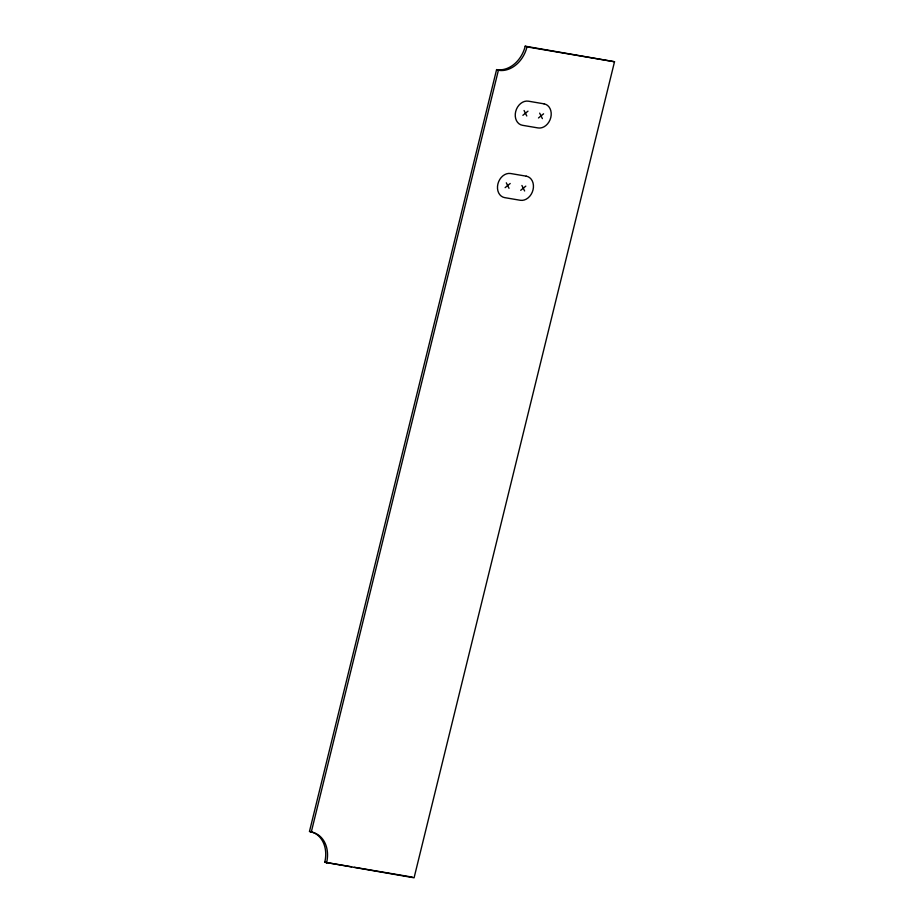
<?xml version="1.0" encoding="UTF-8"?>
<svg xmlns="http://www.w3.org/2000/svg" width="924" height="924" viewBox="0 0 924 924"><rect width="100%" height="100%" fill="white"/><g stroke="black" fill="none" stroke-linecap="round" stroke-linejoin="round"><path stroke-width="1.39" d="M309.482 831.404L496.592 69.6A28.055 22.095 -69.3 0 0 525.202 46.2L614.518 61.746L414.079 877.8L324.751 862.254A28.055 22.095 -69.3 0 0 309.482 831.404L311.272 832.085A28.055 22.095 -69.3 0 1 326.553 862.935M311.272 832.085L498.394 70.282A28.055 22.095 -69.3 0 0 526.992 46.881L614.518 61.746M522.88 115.315L527.974 111.157M538.484 117.972L543.578 113.814M505.116 187.653L510.198 183.495M520.72 190.298L525.802 186.14M324.751 862.254L351.582 866.804M354.4 867.289L412.289 877.119M525.202 46.2L526.992 46.881M496.592 69.6L498.394 70.282M539.674 113.144L542.388 118.63M524.07 110.499L526.784 115.985M521.91 185.481L524.624 190.968M506.306 182.825L509.02 188.311M543.993 103.835L528.389 101.178A12.474 9.818 -69.3 0 0 515.673 111.585A12.474 9.818 -69.3 0 0 522.464 125.294L538.068 127.939A12.474 9.818 -69.3 0 0 550.785 117.544A12.474 9.818 -69.3 0 0 543.993 103.835M526.23 176.172L510.626 173.516A12.474 9.818 -69.3 0 0 497.909 183.911A12.474 9.818 -69.3 0 0 504.7 197.632L520.304 200.277A12.474 9.818 -69.3 0 0 533.021 189.882A12.474 9.818 -69.3 0 0 526.23 176.172"/></g></svg>
